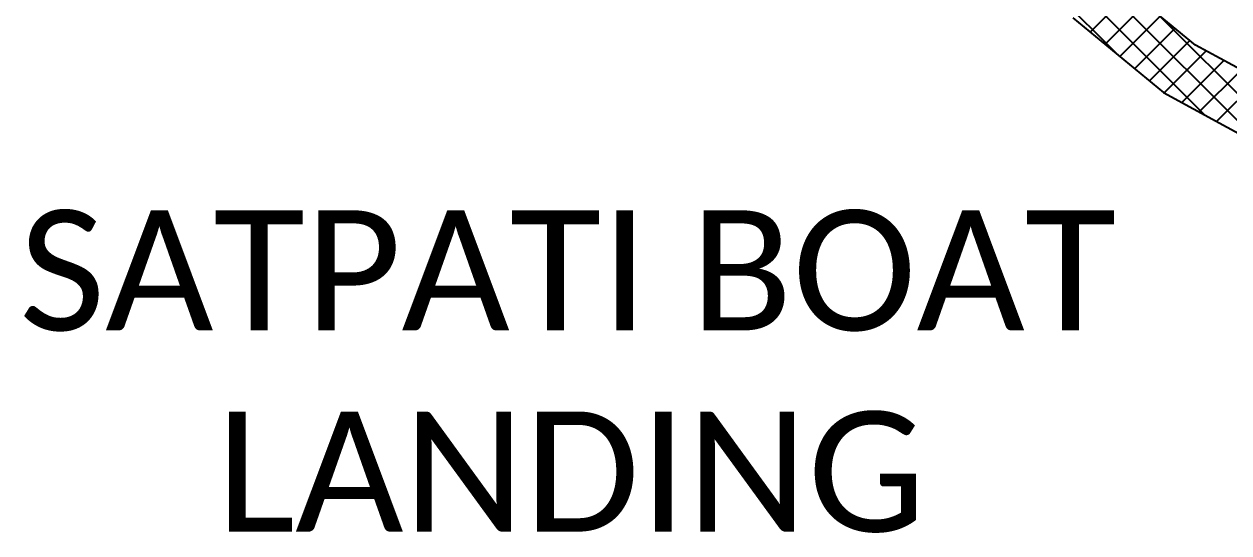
# Model space of a CAD drawing. Header units: metres. Extents: x 258469 to 261959, y 2180031 to 2183133.
# Drawn here: x 258639.9 to 258840.4, y 2182767.3 to 2182852 of the extents above; entities that cross this region are included whole.
import ezdxf

# ---------------------------------------------------------------- set-up
doc = ezdxf.new("R2010")
doc.units = ezdxf.units.M
doc.layers.add('PORT', color=5, linetype='Continuous')
doc.layers.add('PORT TEXT', color=7, linetype='Continuous')
doc.styles.get("Standard").update_dxf_attribs({"font": 'calibri.ttf'})

msp = doc.modelspace()

# ---------------------------------------------------------------- linework, layer by layer
at = {"layer": 'PORT', "linetype": 'Continuous'}
for p, q in [((258821.79, 2182846.98), (258806.07, 2182862.71)), ((258836.42, 2182836.85), (258810.66, 2182862.61)), ((258846.29, 2182831.47), (258815.25, 2182862.51)), ((258817.33, 2182850.67), (258824.06, 2182857.41)), ((258819.79, 2182848.64), (258826.52, 2182855.38)), ((258854.8, 2182827.45), (258828.52, 2182853.73)), ((258822.25, 2182846.61), (258828.98, 2182853.35)), ((258824.71, 2182844.58), (258831.44, 2182851.32)), ((258827.17, 2182842.55), (258833.9, 2182849.29)), ((258829.65, 2182840.54), (258836.64, 2182847.53)), ((258832.55, 2182838.96), (258839.54, 2182845.95)), ((258835.46, 2182837.37), (258842.45, 2182844.36)), ((258838.37, 2182835.79), (258845.36, 2182842.78))]:
    msp.add_line(p, q, dxfattribs=at)
at = {"layer": 'PORT'}
for p, q in [((258834.85, 2182848.51), (258817.95, 2182862.45)), ((258814.45, 2182853.04), (258829.51, 2182840.61)), ((258855.61, 2182837.19), (258834.85, 2182848.51)), ((258829.51, 2182840.61), (258851.79, 2182828.47))]:
    msp.add_line(p, q, dxfattribs=at)

# ---------------------------------------------------------------- texts
at = {"layer": 'PORT TEXT'}
for s, p in [('SATPATI BOAT', (258639.02, 2182801)), ('LANDING', (258671.87, 2182767.48))]:
    msp.add_text(s, height=20, dxfattribs=at).set_placement(p)

doc.saveas('drawing.dxf')
